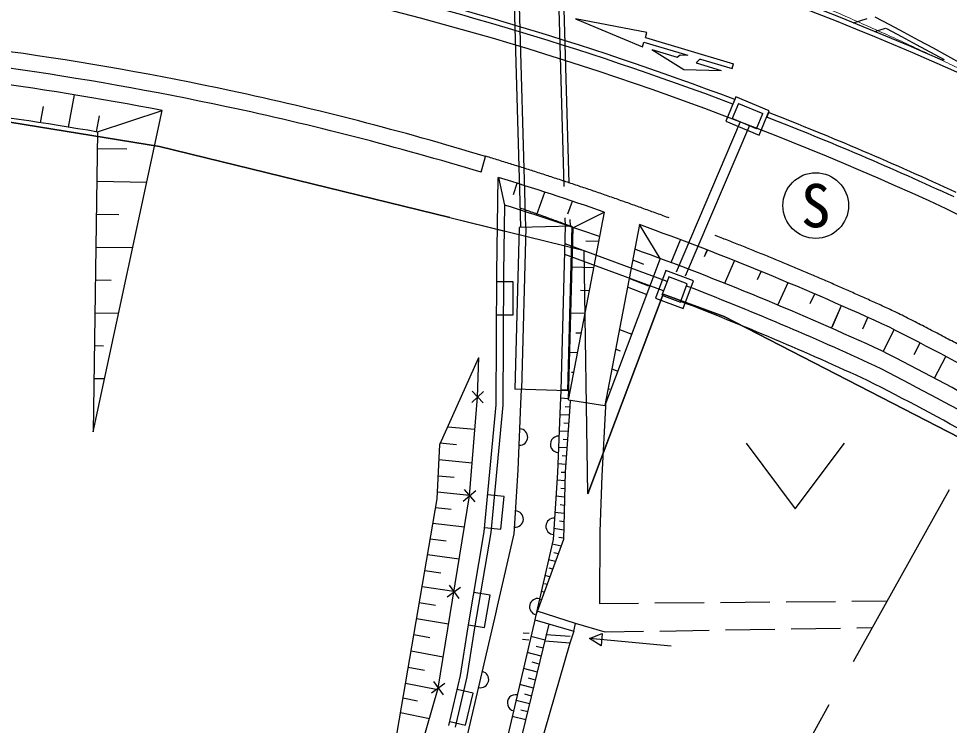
# Model space of a CAD drawing. Units: millimetres, scale not verified. Extents: x 40000 to 680000, y 20000 to 380000.
# Drawn here: x 167850 to 196193, y 265912 to 287416 of the extents above; entities that cross this region are included whole.
import ezdxf
from ezdxf.enums import TextEntityAlignment as Align

# ---------------------------------------------------------------- set-up
doc = ezdxf.new("R2010")
doc.units = ezdxf.units.MM
doc.header["$LTSCALE"] = 1000
doc.linetypes.add('CHAIN', pattern=[18.5, 12, -1.5, 3.5, -1.5])
doc.linetypes.add('DASHED', pattern=[7.5, 6, -1.5])
for name, color, linetype, lineweight in [('M-BGD', 7, 'Continuous', 25), ('M-BGD-EXST', 7, 'Continuous', 25), ('M-BMK', 2, 'CHAIN', 13), ('M-BMK-OTRS', 5, 'Continuous', 25), ('M-BMK-ROW', 30, 'Continuous', 25), ('M-STR-STRC', 7, 'Continuous', 25)]:
    doc.layers.add(name, color=color, linetype=linetype, lineweight=lineweight)
doc.styles.add('ＭＳ ゴシック', font='')
doc.styles.get('ＭＳ ゴシック').set_extended_font_data('MS Gothic')

msp = doc.modelspace()

# ---------------------------------------------------------------- linework, layer by layer
at = {"layer": 'M-BGD', "linetype": 'DASHED'}
for p, q in [((183838, 303296), (184485, 281360)), ((183985, 303400), (184637, 281304)), ((183124, 281849), (182516, 302456)), ((183276, 281796), (182666, 302470)), ((189825, 284275), (187876, 279699)), ((190105, 284167), (188152, 279581)), ((182289, 248216), (201441, 282475)), ((187598, 279418), (184497, 280561)), ((187492, 279137), (184487, 280239)), ((184596, 275820), (185704, 275643))]:
    msp.add_line(p, q, dxfattribs=at)
at = {"layer": 'M-BGD'}
for p, q in [((169371, 284115), (169554, 285099)), ((189695, 285032), (189385, 284295)), ((190709, 284606), (189695, 285032)), ((168520, 284250), (168607, 284743)), ((170121, 274847), (172226, 284623)), ((170255, 283967), (172226, 284623)), ((189775, 284836), (189580, 284375)), ((189775, 284836), (190512, 284526)), ((190398, 283868), (190709, 284606)), ((170222, 283972), (170318, 284463)), ((189385, 284295), (190399, 283868)), ((190318, 284065), (189580, 284375)), ((190318, 284065), (190512, 284526)), ((170255, 283967), (170121, 274847)), ((170248, 283467), (171141, 283454)), ((181933, 282741), (182062, 283224)), ((182411, 279683), (182456, 282587)), ((182460, 282586), (182647, 281742)), ((170233, 282467), (171757, 282445)), ((182916, 282068), (183034, 282407)), ((183624, 281430), (183876, 282137)), ((182643, 281743), (182611, 279681)), ((183148, 281060), (183124, 281849)), ((183297, 281065), (183276, 281796)), ((184576, 281476), (184716, 281859)), ((170218, 281467), (170904, 281457)), ((185681, 281529), (184598, 275860)), ((184743, 281058), (185681, 281529)), ((184485, 281360), (184492, 281100)), ((184637, 281304), (184642, 281104)), ((183091, 281059), (182960, 276139)), ((184693, 281106), (183091, 281059)), ((183291, 281065), (183160, 276134)), ((184492, 281100), (184359, 276102)), ((184693, 281106), (184559, 276096)), ((184596, 275820), (184739, 281060)), ((186756, 281148), (185704, 275643)), ((187389, 280117), (186756, 281148)), ((185509, 280631), (185119, 280641)), ((187718, 279994), (188001, 280689)), ((170204, 280467), (171328, 280451)), ((188736, 280175), (188820, 280376)), ((188736, 280175), (188825, 280374)), ((187389, 280117), (185704, 275643)), ((186550, 280073), (186876, 279950)), ((189351, 279362), (189647, 280051)), ((185357, 279834), (184706, 279852)), ((170189, 279467), (170668, 279460)), ((182391, 275661), (182411, 279683)), ((182611, 279681), (182591, 275651)), ((186430, 279515), (187028, 279289)), ((190354, 279477), (190462, 279722)), ((190354, 279477), (190462, 279722)), ((182910, 279404), (182410, 279407)), ((182905, 278404), (182910, 279404)), ((186380, 279251), (186978, 279026)), ((187598, 279418), (187492, 279137)), ((190972, 278699), (191282, 279383)), ((191017, 278806), (191279, 279384)), ((185224, 279138), (184956, 279145)), ((191957, 278747), (192092, 279038)), ((191957, 278747), (192095, 279037)), ((192608, 277996), (192906, 278684)), ((192631, 278048), (192906, 278684)), ((170174, 278467), (170899, 278457)), ((182405, 278407), (182905, 278404)), ((185091, 278441), (184668, 278453)), ((193561, 277979), (193723, 278345)), ((193561, 277979), (193713, 278323)), ((184977, 277844), (184814, 277849)), ((186146, 277955), (186521, 277814)), ((194179, 277283), (194513, 277951)), ((195120, 277195), (195300, 277548)), ((170160, 277467), (170431, 277463)), ((184863, 277247), (184635, 277253)), ((186031, 277357), (186171, 277305)), ((180674, 274460), (181865, 277108)), ((195737, 276476), (196084, 277137)), ((184749, 276650), (184684, 276652)), ((185917, 276759), (186098, 276691)), ((170145, 276467), (170469, 276463)), ((181646, 275732), (182010, 276075)), ((181657, 276085), (181999, 275721)), ((184559, 276096), (182960, 276139)), ((184359, 276102), (184342, 275649)), ((184560, 276110), (184360, 276116)), ((185803, 276161), (185845, 276145)), ((184597, 275852), (184349, 275864)), ((184635, 276053), (184603, 276054)), ((184645, 275812), (184640, 275607)), ((182027, 271800), (182391, 275661)), ((182591, 275651), (182226, 271782)), ((184342, 275649), (184258, 273611)), ((184639, 275599), (184491, 275607)), ((184640, 275607), (184494, 273622)), ((184621, 275350), (184330, 275364)), ((180915, 274995), (181745, 274925)), ((184603, 275101), (184457, 275108)), ((184584, 274851), (184309, 274865)), ((180674, 274506), (181179, 274460)), ((184548, 274353), (184289, 274365)), ((184566, 274602), (184428, 274609)), ((184529, 274103), (184400, 274110)), ((180650, 273999), (181660, 273902)), ((184511, 273854), (184269, 273866)), ((180626, 273509), (181114, 273459)), ((184258, 273611), (184131, 271565)), ((184494, 273605), (184372, 273611)), ((184494, 273622), (184446, 271566)), ((184488, 273355), (184243, 273371)), ((180603, 273018), (181579, 272914)), ((181389, 272738), (181771, 273061)), ((181419, 273090), (181742, 272709)), ((184482, 273105), (184360, 273115)), ((182631, 272880), (182133, 272927)), ((182537, 271884), (182631, 272880)), ((184476, 272855), (184213, 272881)), ((180547, 272540), (181026, 272486)), ((184464, 272355), (184183, 272393)), ((184470, 272605), (184339, 272620)), ((184459, 272105), (184318, 272126)), ((180465, 272065), (181423, 271949)), ((182039, 271931), (182537, 271884)), ((184453, 271855), (184152, 271906)), ((180383, 271585), (180866, 271523)), ((181535, 268913), (182027, 271800)), ((182226, 271782), (181732, 268882)), ((184446, 271566), (183597, 269261)), ((184131, 271565), (183597, 269261)), ((184447, 271605), (184297, 271633)), ((184373, 271368), (184098, 271424)), ((180301, 271106), (181265, 270975)), ((184287, 271133), (184150, 271164)), ((184200, 270899), (183988, 270950)), ((184114, 270664), (184008, 270692)), ((180218, 270622), (180704, 270553)), ((184028, 270430), (183878, 270471)), ((180135, 270139), (181105, 269993)), ((180902, 269827), (181307, 270119)), ((180958, 270176), (181251, 269770)), ((183941, 270195), (183867, 270217)), ((182206, 269875), (181713, 269959)), ((182038, 268889), (182206, 269875)), ((183855, 269960), (183766, 269988)), ((180052, 269651), (180540, 269574)), ((183768, 269726), (183724, 269741)), ((185536, 269622), (186726, 269632)), ((187226, 269637), (188726, 269649)), ((189226, 269654), (190726, 269666)), ((191226, 269670), (192726, 269683)), ((193226, 269687), (194297, 269696)), ((183600, 269263), (183550, 269028)), ((179968, 269164), (180944, 269002)), ((181545, 268973), (182038, 268889)), ((183570, 269120), (184758, 268773)), ((185710, 268743), (184808, 269008)), ((181301, 267431), (181535, 268913)), ((181732, 268882), (181497, 267393)), ((183401, 268708), (183209, 268722)), ((185232, 268554), (185623, 268705)), ((185623, 268705), (185588, 268332)), ((186876, 268763), (185710, 268743)), ((188876, 268797), (187376, 268771)), ((190876, 268830), (189376, 268805)), ((192876, 268864), (191376, 268839)), ((193841, 268881), (193375, 268873)), ((179884, 268672), (180376, 268587)), ((183386, 268508), (183194, 268523)), ((183882, 268506), (183450, 268612)), ((184633, 268414), (183885, 268471)), ((184648, 268613), (183900, 268670)), ((187721, 268319), (185232, 268554)), ((185588, 268332), (185232, 268554)), ((179800, 268180), (180782, 268002)), ((183764, 268020), (183337, 268126)), ((183823, 268263), (183607, 268316)), ((179715, 267686), (180207, 267594)), ((183646, 267534), (183224, 267640)), ((183705, 267777), (183492, 267830)), ((180948, 265907), (181301, 267431)), ((181497, 267393), (181141, 265854)), ((183588, 267291), (183376, 267344)), ((179630, 267193), (180613, 267000)), ((180426, 266900), (180832, 267192)), ((180483, 267249), (180775, 266843)), ((181689, 266891), (181202, 267003)), ((183529, 267048), (183110, 267154)), ((179554, 266749), (179996, 266659)), ((181463, 265916), (181689, 266891)), ((183470, 266805), (183261, 266858)), ((183411, 266562), (182997, 266668)), ((179478, 266305), (180360, 266120)), ((183293, 266076), (182883, 266183)), ((183352, 266319), (183145, 266373)), ((180976, 266029), (181463, 265916))]:
    msp.add_line(p, q, dxfattribs=at)
msp.add_lwpolyline([(188403, 279434), (187563, 279750), (187247, 278910), (188087, 278594)], close=True, dxfattribs=at)
for points in [[(188211, 279346), (187651, 279557), (187598, 279418)], [(187492, 279137), (187440, 278997), (188000, 278787), (188211, 279346)], [(176603, 251005), (176870, 252469), (178131, 258384), (180629, 267046), (181580, 272899), (181828, 275903), (181865, 277108)], [(177889, 250435), (179870, 259908), (181538, 265690), (182382, 269301), (182431, 269534), (182942, 271741), (183062, 273675), (183146, 275698), (183162, 276134)], [(185720, 275725), (185720, 275616), (185614, 273500), (185550, 271806), (185536, 269622)], [(175858, 251320), (175920, 251720), (176080, 252425), (177369, 258653), (179184, 264573), (180595, 272809), (180674, 274460)], [(184758, 268773), (184808, 269008), (183645, 269384)], [(183550, 269028), (182700, 265387), (181035, 259618), (179026, 250008), (179005, 249909)], [(179382, 249725), (179438, 250063), (181438, 259449), (183101, 265275), (184003, 268994)], [(184758, 268773), (184633, 268414), (183697, 265175), (182025, 259303), (181045, 255223), (180200, 251162)]]:
    msp.add_lwpolyline(points, dxfattribs=at)
for centre, radius, start, end in [((154171, 190927), 99925, 65.19069, 86.04126), ((154162, 190893), 96455, 77.94014, 86.07365), ((154165, 190902), 95945, 77.95643, 86.08012), ((154165, 190902), 95445, 79.09237, 86.08012), ((154162, 190893), 96455, 73.18639, 77.94014), ((154165, 190902), 94445, 80.19122, 86.08012), ((154165, 190902), 95945, 73.17739, 77.95643), ((154161, 190899), 95955, 70.82293, 72.84738), ((154161, 190899), 95205, 70.75659, 72.59014), ((153010, 195844), 96000, 60.79287, 63.33024), ((154161, 190899), 95955, 65.22769, 70.1421), ((154161, 190899), 95205, 65.17081, 70.07027), ((154161, 190899), 94705, 65.17602, 68.9445), ((154161, 190899), 94205, 65.18128, 68.94226), ((153010, 195844), 92000, 60.79298, 63.28637), ((153172, 196210), 90854, 60.76904, 63.19779), ((153172, 196210), 90354, 60.76891, 63.19233), ((153172, 196210), 89854, 60.76878, 63.18681), ((183104, 274686), 250, 267.6347, 87.6347), ((184293, 274464), 250, 87.6344, 267.6344), ((182970, 272190), 250, 266.439, 86.439), ((184156, 271968), 250, 86.4406, 266.4405), ((183657, 269523), 250, 76.9534, 256.9534), ((181916, 267308), 250, 256.853, 76.853), ((182982, 266594), 250, 76.8534, 256.8535)]:
    msp.add_arc(centre, radius, start, end, dxfattribs=at)
at = {"layer": 'M-BGD', "linetype": 'DASHED'}
for centre, radius, start, end in [((154161, 190899), 96455, 65.22266, 73.17895), ((153016, 195644), 91125, 69.69223, 70.70286), ((153010, 195844), 92500, 60.79298, 63.29161)]:
    msp.add_arc(centre, radius, start, end, dxfattribs=at)
at = {"layer": 'M-BGD-EXST'}
for p, q in [((190000, 274496), (191500, 272496)), ((191500, 272496), (193000, 274496))]:
    msp.add_line(p, q, dxfattribs=at)
msp.add_circle((192122, 281727), 1000, dxfattribs=at)
at = {"layer": 'M-BMK'}
msp.add_arc((153011, 195844), 100000, 61.22283, 85.14377, dxfattribs=at)
at = {"layer": 'M-BMK-OTRS'}
for p, q in [((172136, 283526), (166389, 284458)), ((180979, 281363), (172136, 283526)), ((180979, 281363), (185076, 280361)), ((185183, 272953), (185076, 280361)), ((187476, 279037), (185183, 272953)), ((189338, 278350), (187476, 279037)), ((196944, 274431), (189338, 278350))]:
    msp.add_line(p, q, dxfattribs=at)
at = {"layer": 'M-BMK-ROW'}
for p, q in [((166389, 284458), (172136, 283526)), ((172136, 283526), (180979, 281363)), ((180979, 281363), (182655, 280953)), ((185183, 272953), (187476, 279037)), ((187476, 279037), (189338, 278350)), ((189338, 278350), (196944, 274431))]:
    msp.add_line(p, q, dxfattribs=at)
at = {"layer": 'M-STR-STRC'}
for p, q in [((186978, 286991), (184806, 287408)), ((184806, 287408), (186849, 286560)), ((193268, 287293), (193687, 287425)), ((193919, 287026), (194250, 287130)), ((186935, 286847), (186978, 286991)), ((186935, 286847), (189617, 286042)), ((186849, 286560), (186892, 286703)), ((186892, 286703), (188233, 286301)), ((187136, 286473), (188103, 285870)), ((187136, 286473), (187902, 286243)), ((187902, 286243), (187990, 286314)), ((187990, 286314), (188233, 286301)), ((188477, 286071), (188592, 286188)), ((188477, 286071), (189243, 285841)), ((188592, 286188), (188616, 286186)), ((188616, 286186), (189574, 285898)), ((189574, 285898), (189617, 286042)), ((195971, 286152), (196031, 286171)), ((188103, 285870), (189243, 285841)), ((189661, 284952), (189603, 284814)), ((190689, 284558), (190630, 284420))]:
    msp.add_line(p, q, dxfattribs=at)
for points in [[(193921, 287472), (194366, 287239), (194810, 287003), (195253, 286765), (195694, 286525), (196134, 286283), (196573, 286038)], [(194250, 287130), (194296, 287106), (194739, 286871), (195181, 286633), (196031, 286171)]]:
    msp.add_lwpolyline(points, dxfattribs=at)
for centre, radius, start, end in [((154172, 190921), 103850, 65.06567, 76.16204), ((154172, 190921), 104000, 66.30226, 76.16009), ((154171, 190927), 100500, 69.32087, 86.04126), ((154171, 190927), 100350, 69.32402, 86.04126), ((154171, 190927), 100350, 65.15466, 68.69571), ((154171, 190927), 100500, 65.15466, 68.69345)]:
    msp.add_arc(centre, radius, start, end, dxfattribs=at)

# ---------------------------------------------------------------- texts
at = {"layer": 'M-BGD-EXST', "style": 'ＭＳ ゴシック'}
msp.add_text('S', height=1320, dxfattribs=at).set_placement((192122, 281727), align=Align.MIDDLE_CENTER)

doc.saveas('drawing.dxf')
